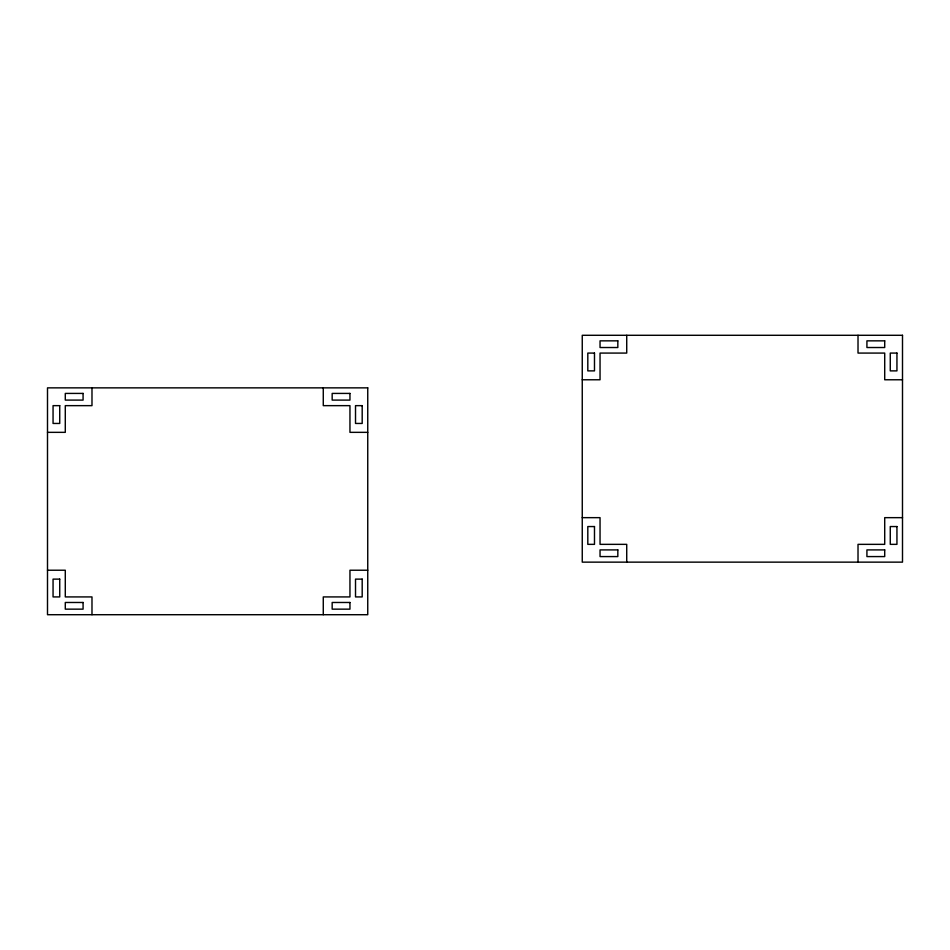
<?xml version="1.0" encoding="UTF-8"?>
<svg xmlns="http://www.w3.org/2000/svg" width="950" height="950" viewBox="0 0 950 950"><rect width="100%" height="100%" fill="white"/><g stroke="black" fill="none" stroke-linecap="round" stroke-linejoin="round"><path stroke-width="1.43" d="M582.255 379.774L600.044 379.774L600.044 353.079L626.727 353.079L626.727 335.291M902.5 379.774L884.711 379.774L884.711 353.079L858.016 353.079L858.016 335.291M47.5 432.345L65.289 432.345L65.289 405.65L91.984 405.65L91.984 387.861M367.745 432.345L349.956 432.345L349.956 405.65L323.273 405.65L323.273 387.861M582.255 517.655L600.044 517.655L600.044 544.35L626.727 544.35L626.727 562.139M902.5 517.655L884.711 517.655L884.711 544.35L858.016 544.35L858.016 562.139M47.5 570.226L65.289 570.226L65.289 596.921L91.984 596.921L91.984 614.709M367.745 570.226L349.956 570.226L349.956 596.921L323.273 596.921L323.273 614.709M902.5 335.291L582.255 335.291L582.255 562.139L902.5 562.139L902.5 335.291M617.832 340.848L600.044 340.848L600.044 347.522L617.832 347.522L617.832 340.848M884.711 340.848L866.922 340.848L866.922 347.522L884.711 347.522L884.711 340.848M594.486 353.079L587.812 353.079L587.812 370.88L594.486 370.88L594.486 353.079M896.943 353.079L890.269 353.079L890.269 370.88L896.943 370.88L896.943 353.079M367.745 387.861L47.5 387.861L47.5 614.709L367.745 614.709L367.745 387.861M83.077 393.419L65.289 393.419L65.289 400.093L83.077 400.093L83.077 393.419M349.956 393.419L332.168 393.419L332.168 400.093L349.956 400.093L349.956 393.419M59.731 405.65L53.057 405.65L53.057 423.451L59.731 423.451L59.731 405.65M362.188 405.65L355.514 405.65L355.514 423.451L362.188 423.451L362.188 405.65M594.486 526.549L587.812 526.549L587.812 544.35L594.486 544.35L594.486 526.549M896.943 526.549L890.269 526.549L890.269 544.35L896.943 544.35L896.943 526.549M617.832 549.908L600.044 549.908L600.044 556.581L617.832 556.581L617.832 549.908M884.711 549.908L866.922 549.908L866.922 556.581L884.711 556.581L884.711 549.908M59.731 579.12L53.057 579.12L53.057 596.921L59.731 596.921L59.731 579.12M362.188 579.12L355.514 579.12L355.514 596.921L362.188 596.921L362.188 579.12M83.077 602.478L65.289 602.478L65.289 609.152L83.077 609.152L83.077 602.478M349.956 602.478L332.168 602.478L332.168 609.152L349.956 609.152L349.956 602.478"/></g></svg>
